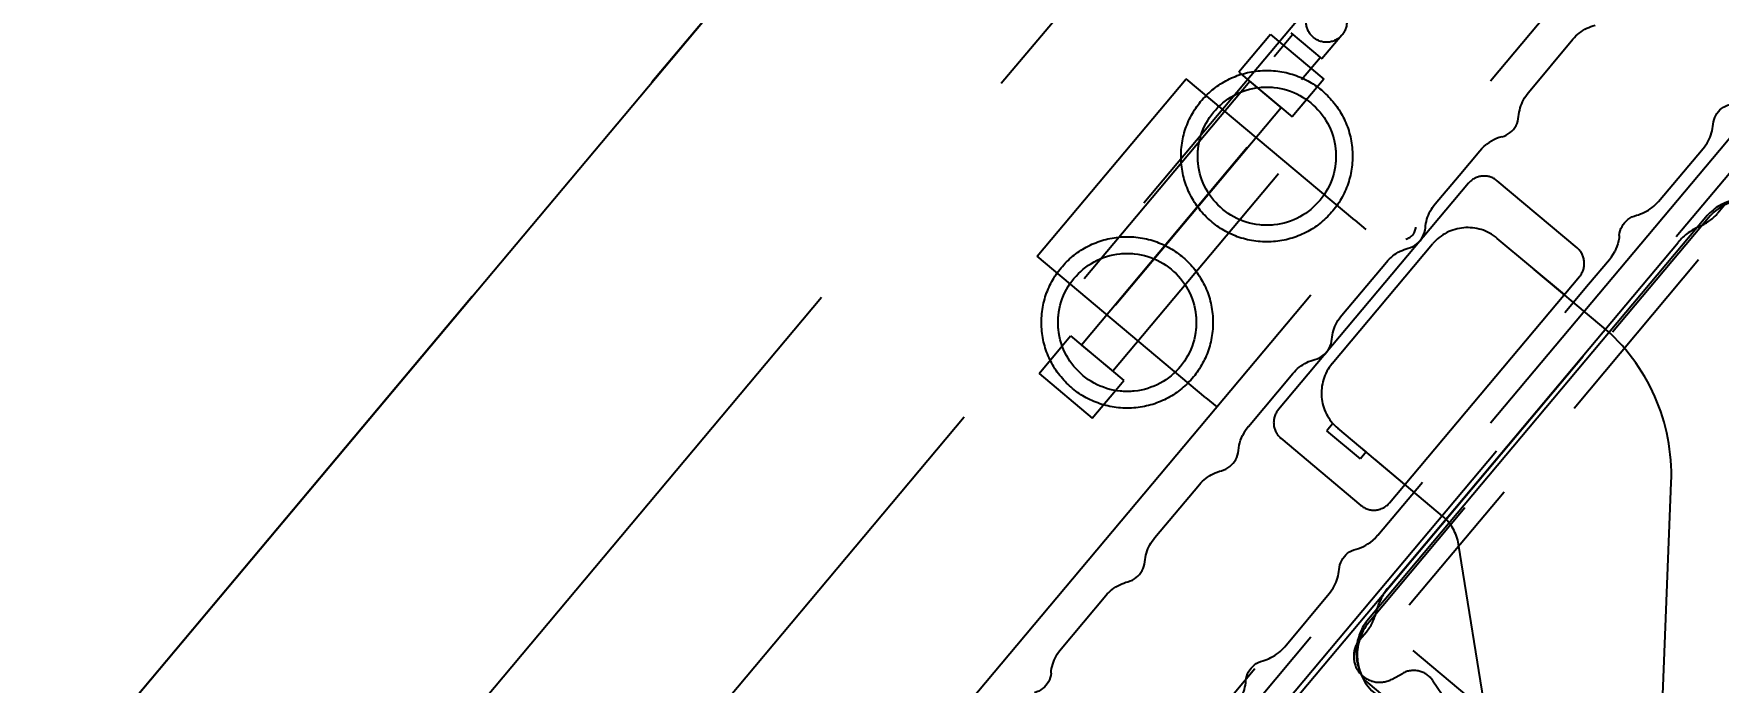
# Model space of a CAD drawing. Header units: millimetres. Extents: x 834140250 to 834644390, y 817877047 to 817987022.
# Drawn here: x 834368166 to 834368920, y 817964902 to 817965192 of the extents above; entities that cross this region are included whole.
import ezdxf

# ---------------------------------------------------------------- set-up
doc = ezdxf.new("R2010")
doc.units = ezdxf.units.MM
doc.header["$LTSCALE"] = 1000
doc.header["$MEASUREMENT"] = 0
doc.linetypes.add('3B52X-MAGP-P-L000_XB$0$HIDDEN', pattern=[0.375, 0.25, -0.125])
doc.layers.get('Defpoints').update_dxf_attribs({"color": 150})
for name, color, linetype in [('3B52X-MAGP-P-L000_XB$0$VPA500_Equipment', 9, 'Continuous'), ('3B52X-MAGP-P-L000_XB$0$VPA500_Plinth', 7, 'Continuous'), ('MGD031_1', 7, 'Continuous')]:
    doc.layers.add(name, color=color, linetype=linetype)
doc.styles.add('1_2.5mm', font='arial.ttf', dxfattribs={"width": 0.8, "height": 0.0025})
doc.styles.add('Style-Arial', font='arial.ttf', dxfattribs={"width": 0.8})
doc.dimstyles.get("Standard").update_dxf_attribs({"dimtxt": 0.18, "dimasz": 0.18, "dimexe": 0.18, "dimexo": 0.0625, "dimgap": 0.09, "dimtad": 0, "dimtih": 1, "dimtoh": 1, "dimdec": 4, "dimzin": 1, "dimdsep": 46, "dimtxsty": '1_2.5mm', "dimcen": 0, "dimadec": 0, "dimazin": 0, "dimtfac": 1, "dimtdec": 4, "dimtofl": 0, "dimtmove": 0, "dimatfit": 3, "dimfxl": 0, "dimtolj": 1, "dimtzin": 1, "dimarcsym": 0})

# ---------------------------------------------------------------- blocks, each defined once
blk = doc.blocks.new('_ArchTick')
at = {"color": 0, "linetype": 'ByBlock', "const_width": 0.15}
blk.add_lwpolyline([(-0.5, -0.5), (0.5, 0.5)], dxfattribs=at)
blk = doc.blocks.new('*D19')
at = {"layer": 'Defpoints', "color": 0}
for p in [(834373655.84, 817975554.48), (834373794.63, 817975438.01), (834360028.49, 817959020.83)]:
    blk.add_point(p, dxfattribs=at)
at = {"layer": 'MGD031_1', "color": 0, "lineweight": -2}
for p, q in [((834373584.89, 817975614.01), (834373446.09, 817975730.48)), ((834359884.11, 817959141.98), (834373655.84, 817975554.48)), ((834359818.74, 817959196.83), (834359674.37, 817959317.97))]:
    blk.add_line(p, q, dxfattribs=at)
at = {"layer": 'MGD031_1', "color": 0, "lineweight": -2, "xscale": 547.6004642393601, "yscale": 547.6004642393601, "zscale": 547.6004642393601}
for p, rotation in [((834373655.84, 817975554.48), 49.99999993868348), ((834359884.11, 817959141.98), 229.9999999386835)]:
    blk.add_blockref('_ArchTick', p, dxfattribs=dict(at, rotation=rotation))
at = {"layer": 'MGD031_1', "color": 0, "insert": (834366364.67, 817967688.32), "char_height": 500, "attachment_point": 5, "rotation": 50, "style": 'Style-Arial'}
blk.add_mtext('21425', dxfattribs=at)
blk = doc.blocks.new('*D21')
at = {"layer": 'Defpoints', "color": 0}
for p in [(834369303.49, 817968045.3), (834369447.87, 817967924.15), (834365070.64, 817962707.58)]:
    blk.add_point(p, dxfattribs=at)
at = {"layer": 'MGD031_1', "color": 0, "lineweight": -2}
for p, q in [((834369238.12, 817968100.15), (834369093.75, 817968221.29)), ((834364926.27, 817962828.73), (834369303.49, 817968045.3)), ((834364860.9, 817962883.58), (834364716.52, 817963004.72))]:
    blk.add_line(p, q, dxfattribs=at)
at = {"layer": 'MGD031_1', "color": 0, "lineweight": -2, "xscale": 547.6004642393601, "yscale": 547.6004642393601, "zscale": 547.6004642393601}
for p, rotation in [((834369303.49, 817968045.3), 49.99999993868348), ((834364926.27, 817962828.73), 229.9999999386835)]:
    blk.add_blockref('_ArchTick', p, dxfattribs=dict(at, rotation=rotation))
at = {"layer": 'MGD031_1', "color": 0, "insert": (834366709.57, 817965777.1), "char_height": 500, "attachment_point": 5, "rotation": 50, "style": 'Style-Arial'}
blk.add_mtext('6810', dxfattribs=at)
blk = doc.blocks.new('GFA_GF')
at = {"layer": '3B52X-MAGP-P-L000_XB$0$VPA500_Equipment', "color": 253, "linetype": '3B52X-MAGP-P-L000_XB$0$HIDDEN'}
for p, q in [((-8035.48, 24479.84), (-6428.52, 26394.94)), ((-7971.64, 24426.27), (-6647.51, 26004.31)), ((-6691.88, 25821.36), (-7151.38, 25273.74)), ((-6570.04, 25793.94), (-7096.37, 25166.69)), ((-7093.53, 25189.73), (-6592.25, 25787.13)), ((-6608.75, 25751.61), (-7068.25, 25203.99)), ((-6950.9, 25650.62), (-6965.02, 25633.79)), ((-6950.9, 25650.62), (-6927.08, 25630.63)), ((-6949.25, 25640.85), (-6940.99, 25650.69)), ((-6941.8, 25651.38), (-6927.91, 25639.72)), ((-6918.92, 25650.44), (-6927.91, 25639.72)), ((-6936.99, 25630.56), (-6928.72, 25640.4)), ((-7055.27, 25551.48), (-6988.65, 25630.88)), ((-6960.1, 25629.66), (-7034.19, 25541.36)), ((-6913.25, 25567.61), (-6988.65, 25630.88)), ((-6965.02, 25633.79), (-6941.2, 25613.8)), ((-6960.1, 25629.66), (-6946.13, 25617.93)), ((-6927.08, 25630.63), (-6941.2, 25613.8)), ((-6934.74, 25621.5), (-6941.2, 25613.8)), ((-6946.13, 25617.93), (-7020.21, 25529.64)), ((-6961.26, 25600.05), (-7035.35, 25511.76)), ((-6947.29, 25588.33), (-7021.37, 25500.03)), ((-6862.4, 25584.11), (-6947.35, 25482.88)), ((-6813.82, 25555.26), (-6849.55, 25585.24)), ((-6913.25, 25567.61), (-6908.29, 25563.45)), ((-6756.27, 25568.93), (-6907.11, 25389.17)), ((-6755.04, 25568.71), (-6798.03, 25517.48)), ((-6747.88, 25574.34), (-6750.84, 25570.82)), ((-6923.32, 25503.45), (-6878.42, 25556.96)), ((-6898.16, 25403.31), (-6768.64, 25557.66)), ((-6819.49, 25534.31), (-6849.51, 25559.49)), ((-6979.88, 25488.21), (-7055.27, 25551.48)), ((-6802.66, 25520.18), (-6832.96, 25545.6)), ((-6759.43, 25549.93), (-6815.09, 25483.32)), ((-6897.64, 25441.17), (-6812.7, 25542.41)), ((-7044.04, 25511.4), (-7040.27, 25515.89)), ((-7040.27, 25515.89), (-7016.45, 25495.9)), ((-7054.39, 25499.06), (-7044.04, 25511.4)), ((-7035.35, 25511.76), (-7021.37, 25500.03)), ((-7054.39, 25499.06), (-7030.57, 25479.07)), ((-7020.22, 25491.42), (-7016.45, 25495.9)), ((-7030.57, 25479.07), (-7020.22, 25491.42)), ((-6979.88, 25488.21), (-6974.91, 25484.05)), ((-6946.22, 25470.03), (-6910.49, 25440.05)), ((-6923.1, 25476.47), (-6925.63, 25473.45)), ((-6910.7, 25460.92), (-6925.63, 25473.45)), ((-6890.78, 25449.35), (-6920.79, 25474.53)), ((-6908.17, 25463.94), (-6911.52, 25466.75)), ((-6908.17, 25463.94), (-6910.7, 25460.92)), ((-6873.95, 25435.22), (-6904.25, 25460.65)), ((-6777.24, 25308.95), (-6771.7, 25450.25)), ((-6888.95, 25395.58), (-6846.33, 25446.09)), ((-6863.95, 25438.91), (-6906.81, 25387.84)), ((-6846.18, 25293.79), (-6866.81, 25422.62)), ((-6910.98, 25379.97), (-6908.02, 25383.5)), ((-6887.22, 25375.19), (-6833.45, 25330.07)), ((-6957.95, 25366.88), (-7112.85, 25182.27)), ((-6896.46, 25362.35), (-6891.88, 25364.89)), ((-6889.2, 25345.46), (-6909.19, 25362.24)), ((-6878.26, 25361.6), (-6872.25, 25352.65))]:
    blk.add_line(p, q, dxfattribs=at)
blk.add_lwpolyline([(-8191.69, 24480.36), (-6520.45, 26472.07), (-5754.4, 25829.28), (-7425.65, 23837.57)], close=True, dxfattribs=at)
for points in [[(-6815.65, 25648.56), (-6814.99, 25649.3), (-6814.29, 25650.02), (-6813.57, 25650.69), (-6812.81, 25651.32), (-6812.02, 25651.91), (-6811.2, 25652.47), (-6810.35, 25652.98), (-6809.48, 25653.44), (-6808.58, 25653.86), (-6807.66, 25654.23), (-6806.72, 25654.56), (-6805.77, 25654.84)], [(-6835.54, 25624.72), (-6815.65, 25648.56)], [(-6839.93, 25613.94), (-6839.83, 25614.93), (-6839.67, 25615.9), (-6839.47, 25616.87), (-6839.22, 25617.82), (-6838.92, 25618.75), (-6838.57, 25619.67), (-6838.18, 25620.57), (-6837.74, 25621.45), (-6837.25, 25622.3), (-6836.72, 25623.14), (-6836.15, 25623.94), (-6835.53, 25624.72)], [(-6847.49, 25604.88), (-6846.47, 25605.21), (-6845.5, 25605.64), (-6844.59, 25606.16), (-6843.74, 25606.77), (-6842.97, 25607.45), (-6842.27, 25608.21), (-6841.64, 25609.04), (-6841.11, 25609.92), (-6840.66, 25610.86), (-6840.32, 25611.85), (-6840.07, 25612.88), (-6839.93, 25613.94)], [(-6752.96, 25610.53), (-6752.81, 25611.58), (-6752.57, 25612.59), (-6752.22, 25613.56), (-6751.78, 25614.48), (-6751.25, 25615.35), (-6750.63, 25616.16), (-6749.94, 25616.9), (-6749.17, 25617.57), (-6748.34, 25618.16), (-6747.44, 25618.66), (-6746.49, 25619.08), (-6745.49, 25619.39)], [(-6757.43, 25599.71), (-6756.81, 25600.49), (-6756.23, 25601.29), (-6755.69, 25602.13), (-6755.2, 25602.99), (-6754.75, 25603.87), (-6754.35, 25604.77), (-6754, 25605.69), (-6753.69, 25606.63), (-6753.43, 25607.59), (-6753.23, 25608.56), (-6753.07, 25609.54), (-6752.96, 25610.53)], [(-6866.58, 25587.59), (-6857.29, 25598.66)], [(-6857.29, 25598.66), (-6856.32, 25599.73), (-6855.28, 25600.72), (-6854.17, 25601.63)], [(-6847.49, 25604.88), (-6848.69, 25604.53), (-6849.85, 25604.09), (-6850.99, 25603.59), (-6852.08, 25603.01), (-6853.15, 25602.35), (-6854.17, 25601.63)], [(-6777.45, 25575.98), (-6757.43, 25599.71)], [(-6877.25, 25574.88), (-6866.58, 25587.59)], [(-6787.3, 25569.78), (-6786.35, 25570.06), (-6785.42, 25570.38), (-6784.5, 25570.74), (-6783.61, 25571.16), (-6782.74, 25571.62), (-6781.9, 25572.12), (-6781.08, 25572.66), (-6780.29, 25573.25), (-6779.53, 25573.87), (-6778.81, 25574.54), (-6778.11, 25575.24), (-6777.45, 25575.98)], [(-6881.65, 25564.15), (-6881.55, 25565.14), (-6881.39, 25566.11), (-6881.19, 25567.07), (-6880.93, 25568.02), (-6880.63, 25568.95), (-6880.28, 25569.86), (-6879.89, 25570.76), (-6879.45, 25571.63), (-6878.96, 25572.48), (-6878.43, 25573.31), (-6877.86, 25574.11), (-6877.25, 25574.88)], [(-6794.91, 25560.76), (-6794.76, 25561.83), (-6794.51, 25562.86), (-6794.16, 25563.84), (-6793.71, 25564.78), (-6793.17, 25565.67), (-6792.54, 25566.49), (-6791.84, 25567.24), (-6791.06, 25567.92), (-6790.21, 25568.52), (-6789.3, 25569.04), (-6788.33, 25569.46), (-6787.3, 25569.78)], [(-6889.26, 25555.08), (-6888.24, 25555.41), (-6887.26, 25555.84), (-6886.35, 25556.35), (-6885.5, 25556.96), (-6884.72, 25557.65), (-6884.01, 25558.41), (-6883.39, 25559.23), (-6882.85, 25560.12), (-6882.4, 25561.06), (-6882.05, 25562.05), (-6881.79, 25563.09), (-6881.65, 25564.15)], [(-6794.91, 25560.76), (-6795.05, 25559.52), (-6795.28, 25558.3), (-6795.58, 25557.1), (-6795.96, 25555.91), (-6796.42, 25554.75), (-6796.96, 25553.62)], [(-6899.06, 25548.88), (-6898.41, 25549.62), (-6897.72, 25550.32), (-6897, 25550.99), (-6896.24, 25551.61), (-6895.46, 25552.2), (-6894.65, 25552.74), (-6893.81, 25553.25), (-6892.94, 25553.7), (-6892.05, 25554.12), (-6891.14, 25554.49), (-6890.21, 25554.81), (-6889.26, 25555.08)], [(-6799.33, 25550.03), (-6798.45, 25551.17), (-6797.66, 25552.37), (-6796.96, 25553.62)], [(-6919.02, 25525.1), (-6899.06, 25548.88)], [(-6808.62, 25538.96), (-6799.33, 25550.03)], [(-6819.29, 25526.25), (-6808.62, 25538.96)], [(-6923.42, 25514.37), (-6923.32, 25515.35), (-6923.16, 25516.32), (-6922.96, 25517.29), (-6922.71, 25518.23), (-6922.4, 25519.16), (-6922.06, 25520.08), (-6921.66, 25520.97), (-6921.22, 25521.85), (-6920.74, 25522.7), (-6920.21, 25523.53), (-6919.63, 25524.33), (-6919.02, 25525.1)], [(-6931.04, 25505.3), (-6930.01, 25505.63), (-6929.04, 25506.05), (-6928.12, 25506.57), (-6927.27, 25507.18), (-6926.49, 25507.86), (-6925.78, 25508.62), (-6925.16, 25509.45), (-6924.62, 25510.34), (-6924.17, 25511.28), (-6923.82, 25512.27), (-6923.57, 25513.3), (-6923.42, 25514.37)], [(-6940.84, 25499.1), (-6940.18, 25499.84), (-6939.49, 25500.54), (-6938.77, 25501.21), (-6938.02, 25501.83), (-6937.23, 25502.42), (-6936.42, 25502.96), (-6935.58, 25503.46), (-6934.71, 25503.92), (-6933.83, 25504.34), (-6932.91, 25504.7), (-6931.98, 25505.03), (-6931.04, 25505.3)], [(-6960.79, 25475.32), (-6940.84, 25499.1)], [(-6965.21, 25464.59), (-6965.08, 25465.75), (-6964.88, 25466.9), (-6964.61, 25468.03), (-6964.27, 25469.14), (-6963.86, 25470.22), (-6963.39, 25471.28)], [(-6960.79, 25475.32), (-6961.77, 25474.05), (-6962.63, 25472.71), (-6963.38, 25471.31)], [(-6972.82, 25455.55), (-6971.79, 25455.88), (-6970.82, 25456.3), (-6969.91, 25456.82), (-6969.06, 25457.42), (-6968.28, 25458.1), (-6967.58, 25458.86), (-6966.95, 25459.68), (-6966.41, 25460.56), (-6965.96, 25461.5), (-6965.61, 25462.49), (-6965.36, 25463.52), (-6965.21, 25464.59)], [(-6982.66, 25449.35), (-6982, 25450.09), (-6981.31, 25450.8), (-6980.58, 25451.46), (-6979.82, 25452.09), (-6979.03, 25452.67), (-6978.22, 25453.22), (-6977.37, 25453.72), (-6976.51, 25454.18), (-6975.62, 25454.59), (-6974.7, 25454.96), (-6973.77, 25455.28), (-6972.82, 25455.55)], [(-7002.66, 25425.61), (-6982.66, 25449.35)], [(-6902.84, 25426.69), (-6882.88, 25450.47)], [(-7007.12, 25414.82), (-7007.01, 25415.8), (-7006.85, 25416.78), (-7006.64, 25417.75), (-7006.39, 25418.71), (-7006.08, 25419.64), (-7005.73, 25420.56), (-7005.33, 25421.46), (-7004.88, 25422.34), (-7004.39, 25423.2), (-7003.86, 25424.03), (-7003.28, 25424.84), (-7002.66, 25425.61)], [(-6902.84, 25426.69), (-6903.91, 25425.5), (-6905.08, 25424.42), (-6906.33, 25423.45)], [(-6920.21, 25411.41), (-6920.07, 25412.47), (-6919.82, 25413.5), (-6919.47, 25414.49), (-6919.03, 25415.43), (-6918.49, 25416.32), (-6917.87, 25417.14), (-6917.17, 25417.9), (-6916.39, 25418.59), (-6915.54, 25419.2), (-6914.63, 25419.72), (-6913.66, 25420.14), (-6912.63, 25420.47)], [(-6912.63, 25420.47), (-6911.51, 25420.8), (-6910.42, 25421.2), (-6909.35, 25421.66), (-6908.32, 25422.19), (-6907.32, 25422.78), (-6906.36, 25423.42)], [(-7014.63, 25405.9), (-7013.62, 25406.22), (-7012.66, 25406.64), (-7011.76, 25407.15), (-7010.92, 25407.74), (-7010.15, 25408.41), (-7009.45, 25409.16), (-7008.84, 25409.97), (-7008.3, 25410.84), (-7007.86, 25411.77), (-7007.51, 25412.75), (-7007.26, 25413.76), (-7007.12, 25414.82)], [(-6924.61, 25400.64), (-6923.99, 25401.42), (-6923.42, 25402.23), (-6922.89, 25403.06), (-6922.41, 25403.91), (-6921.97, 25404.79), (-6921.57, 25405.69), (-6921.22, 25406.6), (-6920.92, 25407.54), (-6920.67, 25408.49), (-6920.47, 25409.45), (-6920.31, 25410.43), (-6920.21, 25411.41)], [(-7024.53, 25399.66), (-7023.87, 25400.4), (-7023.17, 25401.11), (-7022.44, 25401.78), (-7021.68, 25402.41), (-7020.88, 25403), (-7020.06, 25403.55), (-7019.21, 25404.05), (-7018.34, 25404.51), (-7017.44, 25404.93), (-7016.52, 25405.3), (-7015.58, 25405.62), (-7014.63, 25405.9)], [(-7044.54, 25375.92), (-7024.53, 25399.66)], [(-6944.51, 25376.82), (-6924.61, 25400.64)], [(-7049.03, 25365.04), (-7048.92, 25366.04), (-7048.76, 25367.03), (-7048.55, 25368), (-7048.29, 25368.96), (-7047.98, 25369.9), (-7047.63, 25370.83), (-7047.22, 25371.74), (-7046.78, 25372.62), (-7046.28, 25373.49), (-7045.74, 25374.32), (-7045.16, 25375.13), (-7044.54, 25375.92)], [(-6954.37, 25370.56), (-6953.42, 25370.83), (-6952.48, 25371.16), (-6951.56, 25371.53), (-6950.67, 25371.95), (-6949.8, 25372.42), (-6948.95, 25372.92), (-6948.14, 25373.47), (-6947.35, 25374.06), (-6946.59, 25374.7), (-6945.86, 25375.37), (-6945.17, 25376.08), (-6944.51, 25376.82)], [(-7049.03, 25365.04), (-7049.17, 25364), (-7049.41, 25363), (-7049.76, 25362.04), (-7050.19, 25361.12), (-7050.72, 25360.26), (-7051.33, 25359.46), (-7052.02, 25358.73), (-7052.78, 25358.06), (-7053.6, 25357.48), (-7054.49, 25356.97), (-7055.44, 25356.56), (-7056.43, 25356.25)], [(-6961.85, 25361.62), (-6961.71, 25362.67), (-6961.47, 25363.68), (-6961.12, 25364.66), (-6960.68, 25365.58), (-6960.15, 25366.46), (-6959.54, 25367.27), (-6958.85, 25368.02), (-6958.08, 25368.7), (-6957.24, 25369.3), (-6956.34, 25369.81), (-6955.38, 25370.23), (-6954.37, 25370.56)], [(-6966.28, 25350.77), (-6965.66, 25351.56), (-6965.08, 25352.37), (-6964.55, 25353.2), (-6964.06, 25354.06), (-6963.62, 25354.95), (-6963.22, 25355.85), (-6962.87, 25356.78), (-6962.57, 25357.72), (-6962.31, 25358.67), (-6962.11, 25359.64), (-6961.95, 25360.62), (-6961.85, 25361.62)]]:
    blk.add_lwpolyline(points, dxfattribs=at)
for centre, radius in [((-6925.86, 25656.27), 9.07), ((-6952.54, 25596.25), 38.35), ((-6952.54, 25596.25), 30.89), ((-7014.97, 25521.86), 38.35), ((-7014.97, 25521.86), 30.89)]:
    blk.add_circle(centre, radius, dxfattribs=at)
for centre, radius, start, end in [((-6855.42, 25578.25), 9.12, 49.99999, 139.99999), ((-6738.49, 25554.01), 23.22, 68.83909, 140), ((-6737.57, 25554.05), 22.8, 50, 140), ((-6766.72, 25584.14), 20.73, 292.91736, 320.00001), ((-6891.85, 25564.98), 6.01, 284.64795, 355.35207), ((-6862.7, 25543.77), 20.52, 49.99999, 139.99999), ((-6748.31, 25540.61), 26.53, 112.91737, 140.00001), ((-6819.69, 25548.27), 9.12, 319.99999, 49.99999), ((-6858.49, 25453.65), 86.86, 357.75711, 49.99999), ((-6907.6, 25490.25), 20.52, 139.99999, 229.99999), ((-6940.36, 25477.01), 9.12, 139.99999, 229.99999), ((-6904.63, 25447.03), 9.12, 229.99999, 319.99999), ((-6887.27, 25419.35), 20.73, 9.09708, 49.99999), ((-6877.83, 25386.25), 26.53, 140.00001, 167.08264), ((-6889.32, 25374.25), 23.22, 140.00001, 211.16093), ((-6889.34, 25373.18), 22.8, 140, 230), ((-6923.9, 25396.82), 20.73, 320.00001, 347.08263), ((-6902.08, 25372.51), 11.61, 140.00001, 298.94772), ((-6886.87, 25355.82), 10.36, 33.91668, 118.9477)]:
    blk.add_arc(centre, radius, start, end, dxfattribs=at)
at = {"layer": '3B52X-MAGP-P-L000_XB$0$VPA500_Plinth', "color": 253}
blk.add_lwpolyline([(-8191.69, 24480.36), (-6520.45, 26472.07), (-5754.4, 25829.28), (-7425.65, 23837.57)], close=True, dxfattribs=at)

msp = doc.modelspace()

# ---------------------------------------------------------------- block references
at = {"layer": 'MGD031_1'}
msp.add_blockref('GFA_GF', (834375670.32, 817939541.23), dxfattribs=at)

# ---------------------------------------------------------------- dimensions: what is measured, and where the dimension line sits
for base, p1, p2, picture, middle in [((834373655.84, 817975554.48), (834360028.49, 817959020.83), (834373794.63, 817975438.01), '*D19', (834366364.67, 817967688.32)), ((834369303.49, 817968045.3), (834365070.64, 817962707.58), (834369447.87, 817967924.15), '*D21', (834366709.57, 817965777.1))]:
    dim = msp.add_linear_dim(base=base, p1=p1, p2=p2, angle=50, dimstyle='Standard', override={"dimscale": 50, "dimtxt": 10, "dimasz": 10.952009, "dimexe": 5.476005, "dimexo": 5.476005, "dimgap": 5.476005, "dimtad": 1, "dimtih": 0, "dimtoh": 0, "dimdec": 0, "dimzin": 11, "dimtxsty": 'Style-Arial', "dimblk": 'ArchTick', "dimadec": 4, "dimazin": 3, "dimtdec": 0, "dimatfit": 1, "dimfrac": 2, "dimtolj": 0, "dimtzin": 11}, dxfattribs=at)
    dim.commit()
    dim.dimension.update_dxf_attribs({"geometry": picture, "text_midpoint": middle})

doc.saveas('drawing.dxf')
